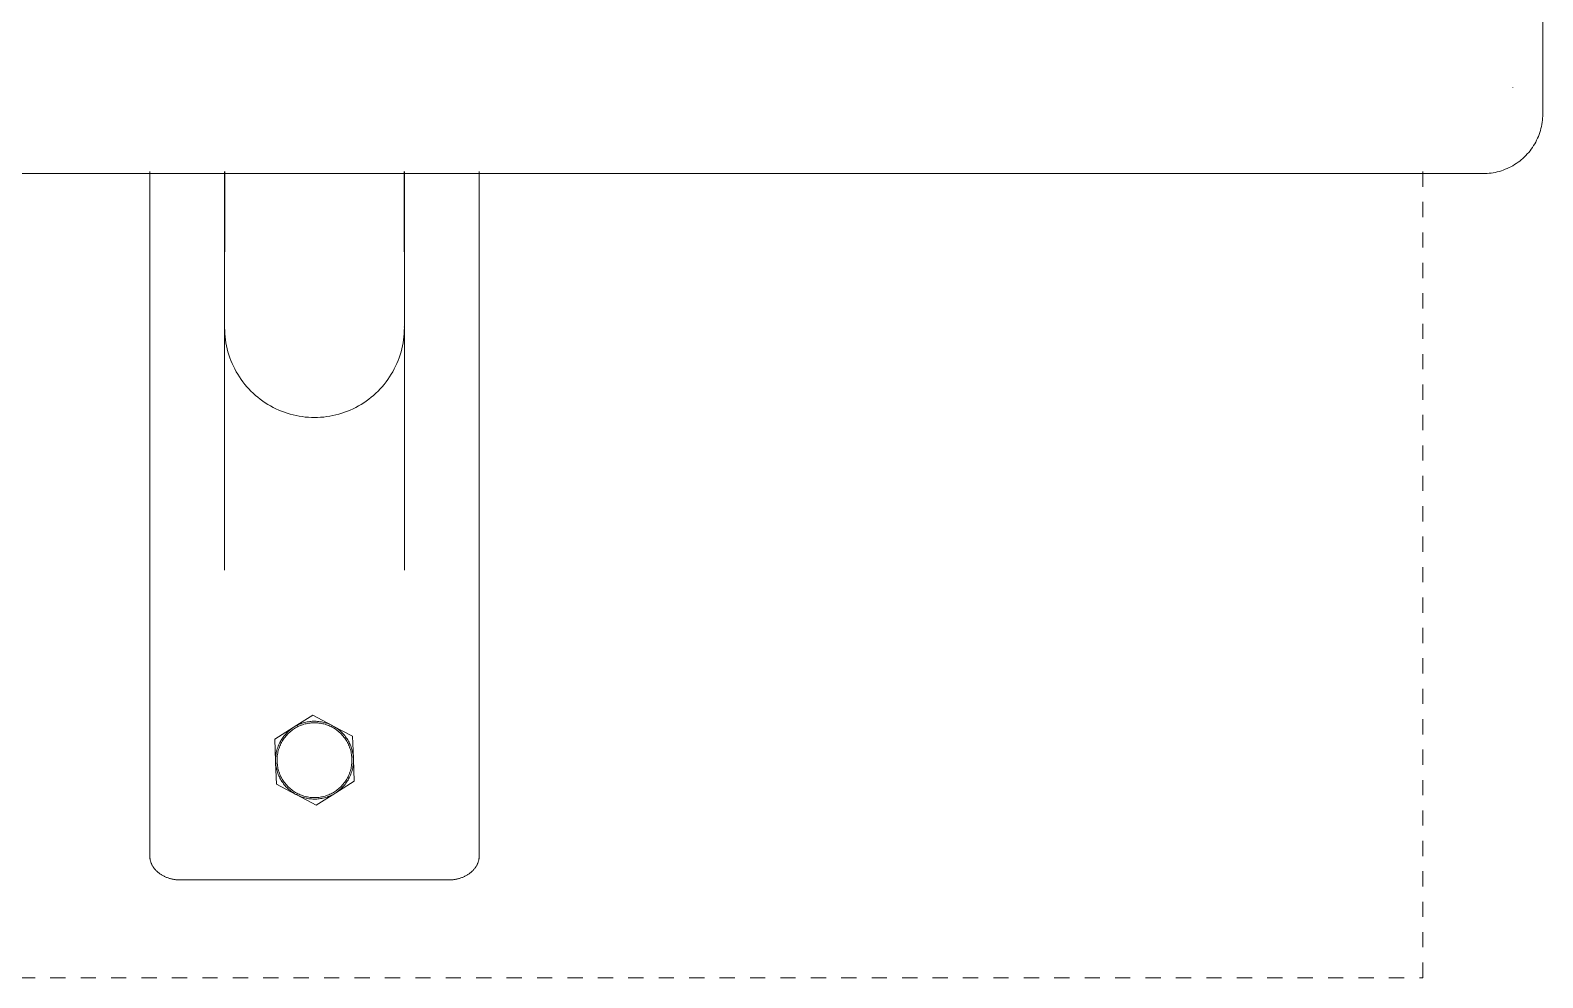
# Model space of a CAD drawing. Header units: inches. Extents: x -4 to 147, y -1 to 99.
# Drawn here: x 64.58 to 74.53, y 34.08 to 40.31 of the extents above; entities that cross this region are included whole.
import ezdxf

# ---------------------------------------------------------------- set-up
doc = ezdxf.new("R2010")
doc.units = ezdxf.units.IN
doc.linetypes.add('HIDDEN', pattern=[1.905, 1.27, -0.635])
doc.layers.add('ZANO_R', color=7, linetype='Continuous', lineweight=0)
doc.layers.add('ZANO_R_przerywana', color=250, linetype='HIDDEN', lineweight=0)

msp = doc.modelspace()

# ---------------------------------------------------------------- linework, layer by layer
at = {"layer": 'ZANO_R'}
for p, q in [((74.52731, 39.89276), (74.52731, 46.14334)), ((74.33037, 39.92802), (74.33038, 39.93019)), ((74.52731, 39.75607), (74.52731, 39.89276)), ((74.51857, 39.67439), (74.51546, 39.66103)), ((74.52121, 39.68784), (74.51857, 39.67439)), ((74.52338, 39.70139), (74.52121, 39.68784)), ((74.52508, 39.715), (74.52338, 39.70139)), ((74.5263, 39.72866), (74.52508, 39.715)), ((74.52705, 39.74235), (74.5263, 39.72866)), ((74.52731, 39.75607), (74.52705, 39.74235)), ((74.48096, 39.57168), (74.47429, 39.5597)), ((74.48721, 39.58389), (74.48096, 39.57168)), ((74.49303, 39.59631), (74.48721, 39.58389)), ((74.49841, 39.60892), (74.49303, 39.59631)), ((74.50335, 39.62172), (74.49841, 39.60892)), ((74.50784, 39.63468), (74.50335, 39.62172)), ((74.51188, 39.64779), (74.50784, 39.63468)), ((74.51546, 39.66103), (74.51188, 39.64779)), ((74.40678, 39.47364), (74.39673, 39.46431)), ((74.4165, 39.48332), (74.40678, 39.47364)), ((74.42587, 39.49333), (74.4165, 39.48332)), ((74.43489, 39.50367), (74.42587, 39.49333)), ((74.44354, 39.51431), (74.43489, 39.50367)), ((74.45182, 39.52525), (74.44354, 39.51431)), ((74.45971, 39.53647), (74.45182, 39.52525)), ((74.4672, 39.54795), (74.45971, 39.53647)), ((74.47429, 39.5597), (74.4672, 39.54795)), ((65.37064, 39.3769), (65.37064, 36.09846)), ((65.86276, 38.84667), (65.86276, 39.3769)), ((65.86282, 38.84875), (65.86282, 39.3769)), ((67.04381, 38.84875), (67.04381, 39.3769)), ((67.04386, 38.84667), (67.04386, 39.3769)), ((67.53599, 39.3769), (67.53599, 36.09846)), ((73.73983, 39.3769), (73.73983, 39.36389)), ((74.22869, 39.37537), (74.21532, 39.37231)), ((74.24195, 39.3789), (74.22869, 39.37537)), ((74.25507, 39.38288), (74.24195, 39.3789)), ((74.26805, 39.38732), (74.25507, 39.38288)), ((74.28086, 39.39221), (74.26805, 39.38732)), ((74.2935, 39.39755), (74.28086, 39.39221)), ((74.30594, 39.40332), (74.2935, 39.39755)), ((74.31817, 39.40952), (74.30594, 39.40332)), ((74.33018, 39.41615), (74.31817, 39.40952)), ((74.34195, 39.42319), (74.33018, 39.41615)), ((74.35347, 39.43064), (74.34195, 39.42319)), ((74.36472, 39.43848), (74.35347, 39.43064)), ((74.37569, 39.44672), (74.36472, 39.43848)), ((74.38637, 39.45533), (74.37569, 39.44672)), ((74.39673, 39.46431), (74.38637, 39.45533)), ((74.13361, 39.36389), (62.71631, 39.36389)), ((74.14733, 39.3641), (74.13361, 39.36389)), ((74.16102, 39.36479), (74.14733, 39.3641)), ((74.17469, 39.36596), (74.16102, 39.36479)), ((74.18831, 39.3676), (74.17469, 39.36596)), ((74.20186, 39.36972), (74.18831, 39.3676)), ((74.21532, 39.37231), (74.20186, 39.36972)), ((65.86276, 38.84667), (65.86276, 38.35146)), ((67.04386, 38.84667), (67.04386, 38.35146)), ((65.86276, 38.35146), (65.86276, 36.75672)), ((65.86311, 38.33127), (65.86276, 38.35143)), ((65.86414, 38.31113), (65.86311, 38.33127)), ((65.86586, 38.29104), (65.86414, 38.31113)), ((65.86826, 38.27102), (65.86586, 38.29104)), ((67.04077, 38.29104), (67.03836, 38.27102)), ((67.04248, 38.31113), (67.04077, 38.29104)), ((67.04352, 38.33127), (67.04248, 38.31113)), ((67.04386, 38.35143), (67.04352, 38.33127)), ((67.04383, 38.35548), (67.04382, 38.35641)), ((67.04386, 38.35146), (67.04386, 36.75672)), ((65.87135, 38.25109), (65.86826, 38.27102)), ((65.87511, 38.23128), (65.87135, 38.25109)), ((65.87955, 38.21161), (65.87511, 38.23128)), ((65.88466, 38.19211), (65.87955, 38.21161)), ((65.89043, 38.17278), (65.88466, 38.19211)), ((67.02196, 38.19211), (67.01619, 38.17278)), ((67.02707, 38.21161), (67.02196, 38.19211)), ((67.03151, 38.23128), (67.02707, 38.21161)), ((67.03527, 38.25109), (67.03151, 38.23128)), ((67.03836, 38.27102), (67.03527, 38.25109)), ((65.89686, 38.15367), (65.89043, 38.17278)), ((65.90394, 38.13479), (65.89686, 38.15367)), ((65.91165, 38.11616), (65.90394, 38.13479)), ((65.92, 38.0978), (65.91165, 38.11616)), ((65.92897, 38.07974), (65.92, 38.0978)), ((66.98662, 38.0978), (66.97765, 38.07974)), ((66.99497, 38.11616), (66.98662, 38.0978)), ((67.00269, 38.13479), (66.99497, 38.11616)), ((67.00976, 38.15367), (67.00269, 38.13479)), ((67.01619, 38.17278), (67.00976, 38.15367)), ((65.93855, 38.062), (65.92897, 38.07974)), ((65.94873, 38.04459), (65.93855, 38.062)), ((65.9595, 38.02755), (65.94873, 38.04459)), ((65.97085, 38.01088), (65.9595, 38.02755)), ((65.98276, 37.9946), (65.97085, 38.01088)), ((65.99522, 37.97875), (65.98276, 37.9946)), ((66.92386, 37.9946), (66.91141, 37.97875)), ((66.93577, 38.01088), (66.92386, 37.9946)), ((66.94712, 38.02755), (66.93577, 38.01088)), ((66.95789, 38.04459), (66.94712, 38.02755)), ((66.96807, 38.062), (66.95789, 38.04459)), ((66.97765, 38.07974), (66.96807, 38.062)), ((66.00821, 37.96332), (65.99522, 37.97875)), ((66.02172, 37.94835), (66.00821, 37.96332)), ((66.03573, 37.93385), (66.02172, 37.94835)), ((66.05023, 37.91984), (66.03573, 37.93385)), ((66.0652, 37.90633), (66.05023, 37.91984)), ((66.08062, 37.89334), (66.0652, 37.90633)), ((66.09648, 37.88088), (66.08062, 37.89334)), ((66.826, 37.89334), (66.81014, 37.88088)), ((66.84142, 37.90633), (66.826, 37.89334)), ((66.85639, 37.91984), (66.84142, 37.90633)), ((66.87089, 37.93385), (66.85639, 37.91984)), ((66.88491, 37.94835), (66.87089, 37.93385)), ((66.89842, 37.96332), (66.88491, 37.94835)), ((66.91141, 37.97875), (66.89842, 37.96332)), ((66.11275, 37.86897), (66.09648, 37.88088)), ((66.12942, 37.85763), (66.11275, 37.86897)), ((66.14647, 37.84686), (66.12942, 37.85763)), ((66.16388, 37.83668), (66.14647, 37.84686)), ((66.18162, 37.82709), (66.16388, 37.83668)), ((66.19968, 37.81812), (66.18162, 37.82709)), ((66.21804, 37.80978), (66.19968, 37.81812)), ((66.23667, 37.80206), (66.21804, 37.80978)), ((66.25555, 37.79498), (66.23667, 37.80206)), ((66.27466, 37.78855), (66.25555, 37.79498)), ((66.29398, 37.78278), (66.27466, 37.78855)), ((66.31349, 37.77768), (66.29398, 37.78278)), ((66.61264, 37.78278), (66.59313, 37.77768)), ((66.63196, 37.78855), (66.61264, 37.78278)), ((66.65107, 37.79498), (66.63196, 37.78855)), ((66.66996, 37.80206), (66.65107, 37.79498)), ((66.68859, 37.80978), (66.66996, 37.80206)), ((66.70694, 37.81812), (66.68859, 37.80978)), ((66.725, 37.82709), (66.70694, 37.81812)), ((66.74275, 37.83668), (66.725, 37.82709)), ((66.76015, 37.84686), (66.74275, 37.83668)), ((66.7772, 37.85763), (66.76015, 37.84686)), ((66.79387, 37.86897), (66.7772, 37.85763)), ((66.81014, 37.88088), (66.79387, 37.86897)), ((66.33316, 37.77324), (66.31349, 37.77768)), ((66.35297, 37.76947), (66.33316, 37.77324)), ((66.3729, 37.76638), (66.35297, 37.76947)), ((66.39292, 37.76398), (66.3729, 37.76638)), ((66.41301, 37.76226), (66.39292, 37.76398)), ((66.43315, 37.76123), (66.41301, 37.76226)), ((66.45331, 37.76088), (66.43315, 37.76123)), ((66.47347, 37.76123), (66.45331, 37.76088)), ((66.49361, 37.76226), (66.47347, 37.76123)), ((66.5137, 37.76398), (66.49361, 37.76226)), ((66.53372, 37.76638), (66.5137, 37.76398)), ((66.55365, 37.76947), (66.53372, 37.76638)), ((66.57346, 37.77324), (66.55365, 37.76947)), ((66.59313, 37.77768), (66.57346, 37.77324)), ((65.37064, 36.09846), (65.37064, 34.87799)), ((67.53599, 36.09846), (67.53599, 34.87799)), ((66.44151, 35.80317), (66.32, 35.72638)), ((66.56877, 35.73632), (66.44151, 35.80317)), ((66.31323, 35.7221), (66.19171, 35.64532)), ((66.27586, 35.6923), (66.28219, 35.69819)), ((66.28219, 35.69819), (66.28872, 35.70386)), ((66.28844, 35.69056), (66.29477, 35.69609)), ((66.28872, 35.70386), (66.29543, 35.7093)), ((66.29477, 35.69609), (66.30129, 35.70139)), ((66.29543, 35.7093), (66.30232, 35.71452)), ((66.30129, 35.70139), (66.30798, 35.70647)), ((66.30232, 35.71452), (66.30938, 35.7195)), ((66.30798, 35.70647), (66.31485, 35.71131)), ((66.30938, 35.7195), (66.31661, 35.72424)), ((66.31485, 35.71131), (66.32187, 35.71592)), ((66.31661, 35.72424), (66.324, 35.72874)), ((66.32187, 35.71592), (66.32905, 35.72029)), ((66.324, 35.72874), (66.33153, 35.73298)), ((66.32905, 35.72029), (66.33637, 35.72441)), ((66.33153, 35.73298), (66.3392, 35.73696)), ((66.33637, 35.72441), (66.34383, 35.72827)), ((66.3392, 35.73696), (66.347, 35.74069)), ((66.34383, 35.72827), (66.35142, 35.73188)), ((66.347, 35.74069), (66.35492, 35.74414)), ((66.35142, 35.73188), (66.35913, 35.73523)), ((66.35492, 35.74414), (66.36296, 35.74733)), ((66.35913, 35.73523), (66.36694, 35.73831)), ((66.36296, 35.74733), (66.3711, 35.75025)), ((66.36694, 35.73831), (66.37486, 35.74113)), ((66.3711, 35.75025), (66.37933, 35.75289)), ((66.37486, 35.74113), (66.38287, 35.74367)), ((66.37933, 35.75289), (66.38764, 35.75524)), ((66.38287, 35.74367), (66.39096, 35.74594)), ((66.38764, 35.75524), (66.39604, 35.75732)), ((66.39096, 35.74594), (66.39912, 35.74793)), ((66.39604, 35.75732), (66.40449, 35.75911)), ((66.39912, 35.74793), (66.40735, 35.74964)), ((66.40449, 35.75911), (66.413, 35.76062)), ((66.40735, 35.74964), (66.41563, 35.75107)), ((66.413, 35.76062), (66.42156, 35.76184)), ((66.41563, 35.75107), (66.42395, 35.75221)), ((66.42156, 35.76184), (66.43016, 35.76276)), ((66.42395, 35.75221), (66.43231, 35.75307)), ((66.43016, 35.76276), (66.43878, 35.7634)), ((66.43231, 35.75307), (66.44069, 35.75365)), ((66.43878, 35.7634), (66.44741, 35.76375)), ((66.44069, 35.75365), (66.44909, 35.75393)), ((66.44741, 35.76375), (66.45606, 35.7638)), ((66.44909, 35.75393), (66.45749, 35.75394)), ((66.45606, 35.7638), (66.4647, 35.76356)), ((66.45749, 35.75394), (66.46589, 35.75365)), ((66.4647, 35.76356), (66.47333, 35.76303)), ((66.46589, 35.75365), (66.47427, 35.75308)), ((66.47333, 35.76303), (66.48193, 35.76221)), ((66.47427, 35.75308), (66.48263, 35.75222)), ((66.48193, 35.76221), (66.4905, 35.7611)), ((66.48263, 35.75222), (66.49095, 35.75107)), ((66.4905, 35.7611), (66.49903, 35.7597)), ((66.49095, 35.75107), (66.49923, 35.74965)), ((66.49903, 35.7597), (66.50751, 35.75801)), ((66.49923, 35.74965), (66.50746, 35.74794)), ((66.50746, 35.74794), (66.51562, 35.74595)), ((66.50751, 35.75801), (66.51593, 35.75603)), ((66.51562, 35.74595), (66.52371, 35.74368)), ((66.51593, 35.75603), (66.52427, 35.75378)), ((66.52371, 35.74368), (66.53172, 35.74114)), ((66.52427, 35.75378), (66.53254, 35.75124)), ((66.53172, 35.74114), (66.53964, 35.73833)), ((66.53254, 35.75124), (66.54071, 35.74843)), ((66.53964, 35.73833), (66.54745, 35.73525)), ((66.54071, 35.74843), (66.54878, 35.74534)), ((66.54745, 35.73525), (66.55516, 35.7319)), ((66.54878, 35.74534), (66.55675, 35.74198)), ((66.55516, 35.7319), (66.56275, 35.72829)), ((66.55675, 35.74198), (66.56459, 35.73835)), ((66.56275, 35.72829), (66.57021, 35.72443)), ((66.56459, 35.73835), (66.57231, 35.73446)), ((66.57021, 35.72443), (66.57753, 35.72031)), ((66.57231, 35.73446), (66.5799, 35.73031)), ((66.70311, 35.66575), (66.57586, 35.7326)), ((66.57753, 35.72031), (66.58471, 35.71595)), ((66.5799, 35.73031), (66.58734, 35.72591)), ((66.58471, 35.71595), (66.59174, 35.71134)), ((66.58734, 35.72591), (66.59462, 35.72126)), ((66.59174, 35.71134), (66.5986, 35.7065)), ((66.59462, 35.72126), (66.60175, 35.71636)), ((66.5986, 35.7065), (66.6053, 35.70142)), ((66.60175, 35.71636), (66.6087, 35.71123)), ((66.6053, 35.70142), (66.61182, 35.69612)), ((66.6087, 35.71123), (66.61548, 35.70587)), ((66.61182, 35.69612), (66.61815, 35.6906)), ((66.61548, 35.70587), (66.62208, 35.70028)), ((66.62208, 35.70028), (66.62848, 35.69447)), ((66.62848, 35.69447), (66.63468, 35.68845)), ((66.19171, 35.64532), (66.19745, 35.50169)), ((66.21135, 35.59123), (66.2143, 35.59936)), ((66.2143, 35.59936), (66.21753, 35.60738)), ((66.21753, 35.60738), (66.22102, 35.61528)), ((66.22008, 35.58632), (66.22289, 35.59423)), ((66.22102, 35.61528), (66.22478, 35.62307)), ((66.22289, 35.59423), (66.22597, 35.60205)), ((66.22478, 35.62307), (66.2288, 35.63072)), ((66.22597, 35.60205), (66.22932, 35.60976)), ((66.2288, 35.63072), (66.23308, 35.63823)), ((66.22932, 35.60976), (66.23292, 35.61734)), ((66.23292, 35.61734), (66.23679, 35.62481)), ((66.23308, 35.63823), (66.2376, 35.6456)), ((66.23679, 35.62481), (66.24091, 35.63213)), ((66.2376, 35.6456), (66.24238, 35.6528)), ((66.24091, 35.63213), (66.24527, 35.63931)), ((66.24238, 35.6528), (66.24739, 35.65984)), ((66.24527, 35.63931), (66.24988, 35.64633)), ((66.24739, 35.65984), (66.25264, 35.66671)), ((66.24988, 35.64633), (66.25472, 35.6532)), ((66.25264, 35.66671), (66.25812, 35.6734)), ((66.25472, 35.6532), (66.2598, 35.65989)), ((66.25812, 35.6734), (66.26382, 35.6799)), ((66.2598, 35.65989), (66.2651, 35.66641)), ((66.26382, 35.6799), (66.26974, 35.6862)), ((66.2651, 35.66641), (66.27062, 35.67275)), ((66.26974, 35.6862), (66.27586, 35.6923)), ((66.27062, 35.67275), (66.27636, 35.67889)), ((66.27636, 35.67889), (66.2823, 35.68483)), ((66.2823, 35.68483), (66.28844, 35.69056)), ((66.61815, 35.6906), (66.62429, 35.68486)), ((66.62429, 35.68486), (66.63023, 35.67892)), ((66.63023, 35.67892), (66.63597, 35.67278)), ((66.63468, 35.68845), (66.64067, 35.68222)), ((66.63597, 35.67278), (66.64149, 35.66645)), ((66.64067, 35.68222), (66.64645, 35.67579)), ((66.64149, 35.66645), (66.64679, 35.65993)), ((66.64645, 35.67579), (66.65201, 35.66917)), ((66.64679, 35.65993), (66.65187, 35.65324)), ((66.65187, 35.65324), (66.65672, 35.64637)), ((66.65201, 35.66917), (66.65734, 35.66237)), ((66.65672, 35.64637), (66.66133, 35.63935)), ((66.65734, 35.66237), (66.66245, 35.65539)), ((66.66569, 35.63217), (66.66133, 35.63935)), ((66.66245, 35.65539), (66.66731, 35.64824)), ((66.66981, 35.62485), (66.66569, 35.63217)), ((66.66731, 35.64824), (66.67192, 35.64093)), ((66.67368, 35.61739), (66.66981, 35.62485)), ((66.67192, 35.64093), (66.67629, 35.63347)), ((66.67729, 35.6098), (66.67368, 35.61739)), ((66.67629, 35.63347), (66.68041, 35.62587)), ((66.68063, 35.60209), (66.67729, 35.6098)), ((66.68041, 35.62587), (66.68426, 35.61813)), ((66.68372, 35.59428), (66.68063, 35.60209)), ((66.68653, 35.58636), (66.68372, 35.59428)), ((66.68426, 35.61813), (66.68785, 35.61027)), ((66.68785, 35.61027), (66.69118, 35.60229)), ((66.69118, 35.60229), (66.69423, 35.5942)), ((66.70885, 35.52213), (66.70311, 35.66575)), ((66.19741, 35.50633), (66.1975, 35.51498)), ((66.19761, 35.49769), (66.19741, 35.50633)), ((66.1975, 35.51498), (66.19789, 35.52361)), ((66.1981, 35.48906), (66.19761, 35.49769)), ((66.19789, 35.52361), (66.19856, 35.53223)), ((66.19856, 35.53223), (66.19953, 35.54082)), ((66.19953, 35.54082), (66.20079, 35.54937)), ((66.20079, 35.54937), (66.20233, 35.55788)), ((66.20233, 35.55788), (66.20416, 35.56633)), ((66.20416, 35.56633), (66.20628, 35.57471)), ((66.20628, 35.57471), (66.20868, 35.58301)), ((66.20728, 35.51209), (66.20757, 35.52048)), ((66.20729, 35.50368), (66.20728, 35.51209)), ((66.20757, 35.49529), (66.20729, 35.50368)), ((66.20757, 35.52048), (66.20814, 35.52887)), ((66.20815, 35.4869), (66.20757, 35.49529)), ((66.20814, 35.52887), (66.209, 35.53722)), ((66.20868, 35.58301), (66.21135, 35.59123)), ((66.209, 35.53722), (66.21014, 35.54555)), ((66.21014, 35.54555), (66.21157, 35.55383)), ((66.21157, 35.55383), (66.21328, 35.56205)), ((66.21328, 35.56205), (66.21527, 35.57022)), ((66.21527, 35.57022), (66.21753, 35.57831)), ((66.21753, 35.57831), (66.22008, 35.58632)), ((66.68907, 35.57835), (66.68653, 35.58636)), ((66.69134, 35.57026), (66.68907, 35.57835)), ((66.69333, 35.5621), (66.69134, 35.57026)), ((66.69504, 35.55387), (66.69333, 35.5621)), ((66.69423, 35.5942), (66.697, 35.58602)), ((66.69647, 35.54559), (66.69504, 35.55387)), ((66.69762, 35.53727), (66.69647, 35.54559)), ((66.697, 35.58602), (66.6995, 35.57774)), ((66.69848, 35.52891), (66.69762, 35.53727)), ((66.69905, 35.52053), (66.69848, 35.52891)), ((66.69848, 35.48695), (66.69905, 35.49533)), ((66.69934, 35.51213), (66.69905, 35.52053)), ((66.69905, 35.49533), (66.69934, 35.50373)), ((66.69934, 35.50373), (66.69934, 35.51213)), ((66.6995, 35.57774), (66.70172, 35.56939)), ((66.70172, 35.56939), (66.70366, 35.56096)), ((66.70366, 35.56096), (66.70531, 35.55248)), ((66.70531, 35.55248), (66.70667, 35.54394)), ((66.70667, 35.54394), (66.70774, 35.53536)), ((66.70774, 35.53536), (66.70852, 35.52676)), ((66.70852, 35.52676), (66.70901, 35.51813)), ((66.70912, 35.50084), (66.70873, 35.4922)), ((66.70901, 35.51813), (66.70921, 35.50948)), ((66.70921, 35.50948), (66.70912, 35.50084)), ((66.71491, 35.3705), (66.70917, 35.51412)), ((66.19777, 35.49369), (66.20351, 35.35006)), ((66.19888, 35.48045), (66.1981, 35.48906)), ((66.19996, 35.47187), (66.19888, 35.48045)), ((66.20132, 35.46334), (66.19996, 35.47187)), ((66.20297, 35.45485), (66.20132, 35.46334)), ((66.2049, 35.44643), (66.20297, 35.45485)), ((66.20712, 35.43807), (66.2049, 35.44643)), ((66.20962, 35.4298), (66.20712, 35.43807)), ((66.20901, 35.47855), (66.20815, 35.4869)), ((66.21015, 35.47022), (66.20901, 35.47855)), ((66.2124, 35.42161), (66.20962, 35.4298)), ((66.21158, 35.46194), (66.21015, 35.47022)), ((66.21329, 35.45372), (66.21158, 35.46194)), ((66.21545, 35.41352), (66.2124, 35.42161)), ((66.21528, 35.44555), (66.21329, 35.45372)), ((66.21755, 35.43746), (66.21528, 35.44555)), ((66.21877, 35.40554), (66.21545, 35.41352)), ((66.22009, 35.42945), (66.21755, 35.43746)), ((66.22236, 35.39768), (66.21877, 35.40554)), ((66.22291, 35.42154), (66.22009, 35.42945)), ((66.22622, 35.38994), (66.22236, 35.39768)), ((66.22599, 35.41372), (66.22291, 35.42154)), ((66.22934, 35.40602), (66.22599, 35.41372)), ((66.23295, 35.39843), (66.22934, 35.40602)), ((66.23681, 35.39097), (66.23295, 35.39843)), ((66.66983, 35.39101), (66.6737, 35.39847)), ((66.6737, 35.39847), (66.67731, 35.40606)), ((66.67731, 35.40606), (66.68065, 35.41377)), ((66.68065, 35.41377), (66.68373, 35.42158)), ((66.6856, 35.40053), (66.68184, 35.39275)), ((66.68373, 35.42158), (66.68655, 35.4295)), ((66.68909, 35.40844), (66.6856, 35.40053)), ((66.68655, 35.4295), (66.68909, 35.43751)), ((66.68909, 35.43751), (66.69135, 35.4456)), ((66.69232, 35.41646), (66.68909, 35.40844)), ((66.69135, 35.4456), (66.69334, 35.45376)), ((66.69527, 35.42458), (66.69232, 35.41646)), ((66.69334, 35.45376), (66.69505, 35.46199)), ((66.69505, 35.46199), (66.69648, 35.47027)), ((66.69795, 35.4328), (66.69527, 35.42458)), ((66.69648, 35.47027), (66.69762, 35.47859)), ((66.69762, 35.47859), (66.69848, 35.48695)), ((66.70034, 35.44111), (66.69795, 35.4328)), ((66.70246, 35.44949), (66.70034, 35.44111)), ((66.70429, 35.45794), (66.70246, 35.44949)), ((66.70583, 35.46644), (66.70429, 35.45794)), ((66.70709, 35.475), (66.70583, 35.46644)), ((66.70806, 35.48359), (66.70709, 35.475)), ((66.70873, 35.4922), (66.70806, 35.48359)), ((66.20351, 35.35006), (66.33076, 35.28322)), ((66.23033, 35.38234), (66.22622, 35.38994)), ((66.2347, 35.37488), (66.23033, 35.38234)), ((66.23932, 35.36758), (66.2347, 35.37488)), ((66.24093, 35.38365), (66.23681, 35.39097)), ((66.24418, 35.36043), (66.23932, 35.36758)), ((66.2453, 35.37647), (66.24093, 35.38365)), ((66.24928, 35.35345), (66.24418, 35.36043)), ((66.2453, 35.37647), (66.24991, 35.36944)), ((66.25461, 35.34665), (66.24928, 35.35345)), ((66.24991, 35.36944), (66.25475, 35.36258)), ((66.26017, 35.34003), (66.25461, 35.34665)), ((66.25475, 35.36258), (66.25983, 35.35588)), ((66.25983, 35.35588), (66.26513, 35.34937)), ((66.26595, 35.3336), (66.26017, 35.34003)), ((66.26513, 35.34937), (66.27065, 35.34303)), ((66.27195, 35.32737), (66.26595, 35.3336)), ((66.27065, 35.34303), (66.27639, 35.33689)), ((66.27815, 35.32135), (66.27195, 35.32737)), ((66.27639, 35.33689), (66.28233, 35.33095)), ((66.28455, 35.31554), (66.27815, 35.32135)), ((66.28233, 35.33095), (66.28847, 35.32522)), ((66.29114, 35.30995), (66.28455, 35.31554)), ((66.28847, 35.32522), (66.29481, 35.3197)), ((66.29792, 35.30458), (66.29114, 35.30995)), ((66.29481, 35.3197), (66.30132, 35.3144)), ((66.30487, 35.29945), (66.29792, 35.30458)), ((66.30132, 35.3144), (66.30802, 35.30932)), ((66.312, 35.29456), (66.30487, 35.29945)), ((66.30802, 35.30932), (66.31488, 35.30448)), ((66.31488, 35.30448), (66.32191, 35.29987)), ((66.32191, 35.29987), (66.32909, 35.2955)), ((66.57757, 35.29553), (66.58475, 35.29989)), ((66.58475, 35.29989), (66.59178, 35.3045)), ((66.59724, 35.29631), (66.59001, 35.29157)), ((66.59178, 35.3045), (66.59864, 35.30935)), ((66.5934, 35.29371), (66.71491, 35.3705)), ((66.6043, 35.3013), (66.59724, 35.29631)), ((66.59864, 35.30935), (66.60534, 35.31443)), ((66.61119, 35.30651), (66.6043, 35.3013)), ((66.60534, 35.31443), (66.61185, 35.31973)), ((66.61791, 35.31196), (66.61119, 35.30651)), ((66.61185, 35.31973), (66.61818, 35.32525)), ((66.62443, 35.31763), (66.61791, 35.31196)), ((66.61818, 35.32525), (66.62432, 35.33099)), ((66.62432, 35.33099), (66.63027, 35.33693)), ((66.63076, 35.32352), (66.62443, 35.31763)), ((66.63027, 35.33693), (66.636, 35.34307)), ((66.63689, 35.32962), (66.63076, 35.32352)), ((66.636, 35.34307), (66.64152, 35.3494)), ((66.6428, 35.33592), (66.63689, 35.32962)), ((66.64152, 35.3494), (66.64682, 35.35592)), ((66.6485, 35.34242), (66.6428, 35.33592)), ((66.64682, 35.35592), (66.6519, 35.36262)), ((66.65398, 35.3491), (66.6485, 35.34242)), ((66.6519, 35.36262), (66.65674, 35.36948)), ((66.65923, 35.35597), (66.65398, 35.3491)), ((66.65674, 35.36948), (66.66135, 35.37651)), ((66.66424, 35.36301), (66.65923, 35.35597)), ((66.66135, 35.37651), (66.66572, 35.38369)), ((66.66902, 35.37022), (66.66424, 35.36301)), ((66.66572, 35.38369), (66.66983, 35.39101)), ((66.67355, 35.37758), (66.66902, 35.37022)), ((66.67782, 35.3851), (66.67355, 35.37758)), ((66.68184, 35.39275), (66.67782, 35.3851)), ((66.31929, 35.28991), (66.312, 35.29456)), ((66.32673, 35.2855), (66.31929, 35.28991)), ((66.33431, 35.28136), (66.32673, 35.2855)), ((66.32909, 35.2955), (66.33641, 35.29139)), ((66.34203, 35.27747), (66.33431, 35.28136)), ((66.33641, 35.29139), (66.34387, 35.28752)), ((66.33786, 35.27949), (66.46511, 35.21265)), ((66.34988, 35.27384), (66.34203, 35.27747)), ((66.34387, 35.28752), (66.35146, 35.28391)), ((66.35784, 35.27048), (66.34988, 35.27384)), ((66.35146, 35.28391), (66.35917, 35.28057)), ((66.36591, 35.26739), (66.35784, 35.27048)), ((66.35917, 35.28057), (66.36699, 35.27749)), ((66.37409, 35.26458), (66.36591, 35.26739)), ((66.36699, 35.27749), (66.3749, 35.27467)), ((66.38235, 35.26204), (66.37409, 35.26458)), ((66.3749, 35.27467), (66.38291, 35.27213)), ((66.39069, 35.25978), (66.38235, 35.26204)), ((66.38291, 35.27213), (66.391, 35.26987)), ((66.39911, 35.25781), (66.39069, 35.25978)), ((66.391, 35.26987), (66.39917, 35.26788)), ((66.40759, 35.25612), (66.39911, 35.25781)), ((66.39917, 35.26788), (66.40739, 35.26617)), ((66.40739, 35.26617), (66.41567, 35.26474)), ((66.41612, 35.25472), (66.40759, 35.25612)), ((66.41567, 35.26474), (66.424, 35.2636)), ((66.42469, 35.25361), (66.41612, 35.25472)), ((66.424, 35.2636), (66.43235, 35.26274)), ((66.4333, 35.25279), (66.42469, 35.25361)), ((66.43235, 35.26274), (66.44074, 35.26217)), ((66.44192, 35.25226), (66.4333, 35.25279)), ((66.44074, 35.26217), (66.44913, 35.26188)), ((66.45056, 35.25202), (66.44192, 35.25226)), ((66.44913, 35.26188), (66.45754, 35.26188)), ((66.45921, 35.25207), (66.45056, 35.25202)), ((66.45754, 35.26188), (66.46593, 35.26217)), ((66.46785, 35.25242), (66.45921, 35.25207)), ((66.46511, 35.21265), (66.58662, 35.28943)), ((66.46593, 35.26217), (66.47432, 35.26274)), ((66.47647, 35.25305), (66.46785, 35.25242)), ((66.47432, 35.26274), (66.48267, 35.2636)), ((66.48506, 35.25398), (66.47647, 35.25305)), ((66.48267, 35.2636), (66.491, 35.26475)), ((66.49362, 35.2552), (66.48506, 35.25398)), ((66.491, 35.26475), (66.49928, 35.26618)), ((66.50213, 35.2567), (66.49362, 35.2552)), ((66.49928, 35.26618), (66.5075, 35.26789)), ((66.51059, 35.2585), (66.50213, 35.2567)), ((66.5075, 35.26789), (66.51567, 35.26988)), ((66.51898, 35.26057), (66.51059, 35.2585)), ((66.51567, 35.26988), (66.52376, 35.27214)), ((66.52729, 35.26293), (66.51898, 35.26057)), ((66.52376, 35.27214), (66.53176, 35.27469)), ((66.53553, 35.26557), (66.52729, 35.26293)), ((66.53176, 35.27469), (66.53968, 35.2775)), ((66.54366, 35.26848), (66.53553, 35.26557)), ((66.53968, 35.2775), (66.5475, 35.28059)), ((66.5517, 35.27167), (66.54366, 35.26848)), ((66.5475, 35.28059), (66.5552, 35.28393)), ((66.55962, 35.27513), (66.5517, 35.27167)), ((66.5552, 35.28393), (66.56279, 35.28754)), ((66.56742, 35.27885), (66.55962, 35.27513)), ((66.56279, 35.28754), (66.57025, 35.29141)), ((66.57509, 35.28284), (66.56742, 35.27885)), ((66.57025, 35.29141), (66.57757, 35.29553)), ((66.58263, 35.28708), (66.57509, 35.28284)), ((66.59001, 35.29157), (66.58263, 35.28708)), ((65.37064, 34.87799), (65.3707, 34.87409)), ((65.3707, 34.87409), (65.37089, 34.8702)), ((65.37089, 34.8702), (65.37119, 34.86632)), ((65.37119, 34.86632), (65.37162, 34.86245)), ((65.37162, 34.86245), (65.37218, 34.85859)), ((65.37218, 34.85859), (65.37285, 34.85476)), ((65.37285, 34.85476), (65.37363, 34.85094)), ((65.37363, 34.85094), (65.37454, 34.84715)), ((65.37454, 34.84715), (65.3756, 34.84325)), ((65.3756, 34.84325), (65.37679, 34.83938)), ((65.37679, 34.83938), (65.3781, 34.83556)), ((65.3781, 34.83556), (65.37952, 34.83177)), ((65.37952, 34.83177), (65.38106, 34.82803)), ((65.38106, 34.82803), (65.38271, 34.82433)), ((65.38271, 34.82433), (65.38446, 34.82068)), ((65.38446, 34.82068), (65.38633, 34.81709)), ((65.38633, 34.81709), (65.38835, 34.81344)), ((65.38835, 34.81344), (65.39049, 34.80986)), ((65.39049, 34.80986), (65.39273, 34.80633)), ((65.39273, 34.80633), (65.39506, 34.80287)), ((65.39506, 34.80287), (65.39749, 34.79948)), ((65.39749, 34.79948), (65.40001, 34.79615)), ((67.50661, 34.79615), (67.50913, 34.79948)), ((67.50913, 34.79948), (67.51156, 34.80287)), ((67.51156, 34.80287), (67.5139, 34.80633)), ((67.5139, 34.80633), (67.51613, 34.80986)), ((67.51613, 34.80986), (67.51827, 34.81344)), ((67.51827, 34.81344), (67.5203, 34.81709)), ((67.5203, 34.81709), (67.52216, 34.82068)), ((67.52216, 34.82068), (67.52392, 34.82433)), ((67.52392, 34.82433), (67.52556, 34.82803)), ((67.52556, 34.82803), (67.5271, 34.83177)), ((67.5271, 34.83177), (67.52853, 34.83556)), ((67.52853, 34.83556), (67.52983, 34.83938)), ((67.52983, 34.83938), (67.53102, 34.84325)), ((67.53102, 34.84325), (67.53208, 34.84715)), ((67.53208, 34.84715), (67.53299, 34.85094)), ((67.53299, 34.85094), (67.53378, 34.85476)), ((67.53378, 34.85476), (67.53445, 34.85859)), ((67.53445, 34.85859), (67.535, 34.86245)), ((67.535, 34.86245), (67.53543, 34.86632)), ((67.53543, 34.86632), (67.53574, 34.8702)), ((67.53574, 34.8702), (67.53592, 34.87409)), ((67.53592, 34.87409), (67.53599, 34.87799)), ((65.40001, 34.79615), (65.40262, 34.79289)), ((65.40262, 34.79289), (65.40532, 34.7897)), ((65.40532, 34.7897), (65.40814, 34.78653)), ((65.40814, 34.78653), (65.41104, 34.78343)), ((65.41104, 34.78343), (65.41402, 34.78041)), ((65.41402, 34.78041), (65.41708, 34.77746)), ((65.41708, 34.77746), (65.42021, 34.77458)), ((65.42021, 34.77458), (65.4234, 34.77179)), ((65.4234, 34.77179), (65.42666, 34.76907)), ((65.42666, 34.76907), (65.42998, 34.76642)), ((65.42998, 34.76642), (65.43352, 34.76374)), ((65.43352, 34.76374), (65.43712, 34.76113)), ((65.43712, 34.76113), (65.44078, 34.75862)), ((65.44078, 34.75862), (65.44449, 34.75618)), ((65.44449, 34.75618), (65.44826, 34.75383)), ((65.44826, 34.75383), (65.45207, 34.75156)), ((65.45207, 34.75156), (65.45594, 34.74938)), ((65.45594, 34.74938), (65.45985, 34.74727)), ((65.45985, 34.74727), (65.46408, 34.74511)), ((65.46408, 34.74511), (65.46835, 34.74305)), ((65.46835, 34.74305), (65.47267, 34.74108)), ((65.47267, 34.74108), (65.47703, 34.7392)), ((65.47703, 34.7392), (65.48143, 34.73741)), ((65.48143, 34.73741), (65.48586, 34.73571)), ((65.48586, 34.73571), (65.49033, 34.73411)), ((65.49033, 34.73411), (65.49483, 34.7326)), ((65.49483, 34.7326), (65.49952, 34.73113)), ((65.49952, 34.73113), (65.50424, 34.72975)), ((65.50424, 34.72975), (65.50899, 34.72848)), ((65.50899, 34.72848), (65.51377, 34.72729)), ((65.51377, 34.72729), (65.51856, 34.72621)), ((65.51856, 34.72621), (65.52338, 34.72522)), ((65.52338, 34.72522), (65.52821, 34.72432)), ((65.52821, 34.72432), (65.53307, 34.72352)), ((65.53307, 34.72352), (65.53794, 34.72281)), ((65.53794, 34.72281), (65.54283, 34.7222)), ((65.54283, 34.7222), (65.54773, 34.72168)), ((65.54773, 34.72168), (65.55264, 34.72125)), ((65.55264, 34.72125), (65.55756, 34.72092)), ((65.55756, 34.72092), (65.56248, 34.72069)), ((65.56248, 34.72069), (65.56741, 34.72055)), ((65.56741, 34.72055), (65.57233, 34.72051)), ((65.57233, 34.72051), (65.78141, 34.72051)), ((65.78141, 34.72051), (65.81961, 34.72051)), ((65.81961, 34.72051), (67.08702, 34.72051)), ((67.08702, 34.72051), (67.12521, 34.72051)), ((67.12521, 34.72051), (67.33429, 34.72051)), ((67.33429, 34.72051), (67.33922, 34.72055)), ((67.33922, 34.72055), (67.34414, 34.72069)), ((67.34414, 34.72069), (67.34906, 34.72092)), ((67.34906, 34.72092), (67.35398, 34.72125)), ((67.35398, 34.72125), (67.35889, 34.72168)), ((67.35889, 34.72168), (67.36379, 34.7222)), ((67.36379, 34.7222), (67.36868, 34.72281)), ((67.36868, 34.72281), (67.37356, 34.72352)), ((67.37356, 34.72352), (67.37841, 34.72432)), ((67.37841, 34.72432), (67.38324, 34.72522)), ((67.38324, 34.72522), (67.38806, 34.72621)), ((67.38806, 34.72621), (67.39286, 34.72729)), ((67.39286, 34.72729), (67.39763, 34.72848)), ((67.39763, 34.72848), (67.40238, 34.72975)), ((67.40238, 34.72975), (67.4071, 34.73113)), ((67.4071, 34.73113), (67.41179, 34.7326)), ((67.41179, 34.7326), (67.41629, 34.73411)), ((67.41629, 34.73411), (67.42076, 34.73571)), ((67.42076, 34.73571), (67.4252, 34.73741)), ((67.4252, 34.73741), (67.42959, 34.7392)), ((67.42959, 34.7392), (67.43395, 34.74108)), ((67.43395, 34.74108), (67.43827, 34.74305)), ((67.43827, 34.74305), (67.44255, 34.74511)), ((67.44255, 34.74511), (67.44677, 34.74727)), ((67.44677, 34.74727), (67.45068, 34.74938)), ((67.45068, 34.74938), (67.45455, 34.75156)), ((67.45455, 34.75156), (67.45837, 34.75383)), ((67.45837, 34.75383), (67.46213, 34.75618)), ((67.46213, 34.75618), (67.46585, 34.75862)), ((67.46585, 34.75862), (67.4695, 34.76113)), ((67.4695, 34.76113), (67.4731, 34.76374)), ((67.4731, 34.76374), (67.47664, 34.76642)), ((67.47664, 34.76642), (67.47996, 34.76907)), ((67.47996, 34.76907), (67.48322, 34.77179)), ((67.48322, 34.77179), (67.48642, 34.77458)), ((67.48642, 34.77458), (67.48954, 34.77746)), ((67.48954, 34.77746), (67.4926, 34.78041)), ((67.4926, 34.78041), (67.49558, 34.78343)), ((67.49558, 34.78343), (67.49848, 34.78653)), ((67.49848, 34.78653), (67.50131, 34.7897)), ((67.50131, 34.7897), (67.504, 34.79289)), ((67.504, 34.79289), (67.50661, 34.79615))]:
    msp.add_line(p, q, dxfattribs=at)
at = {"layer": 'ZANO_R_przerywana', "ltscale": 0.05}
for p, q in [((73.73983, 34.07757), (73.73983, 39.36389)), ((62.71623, 34.07757), (73.73983, 34.07757))]:
    msp.add_line(p, q, dxfattribs=at)

doc.saveas('drawing.dxf')
